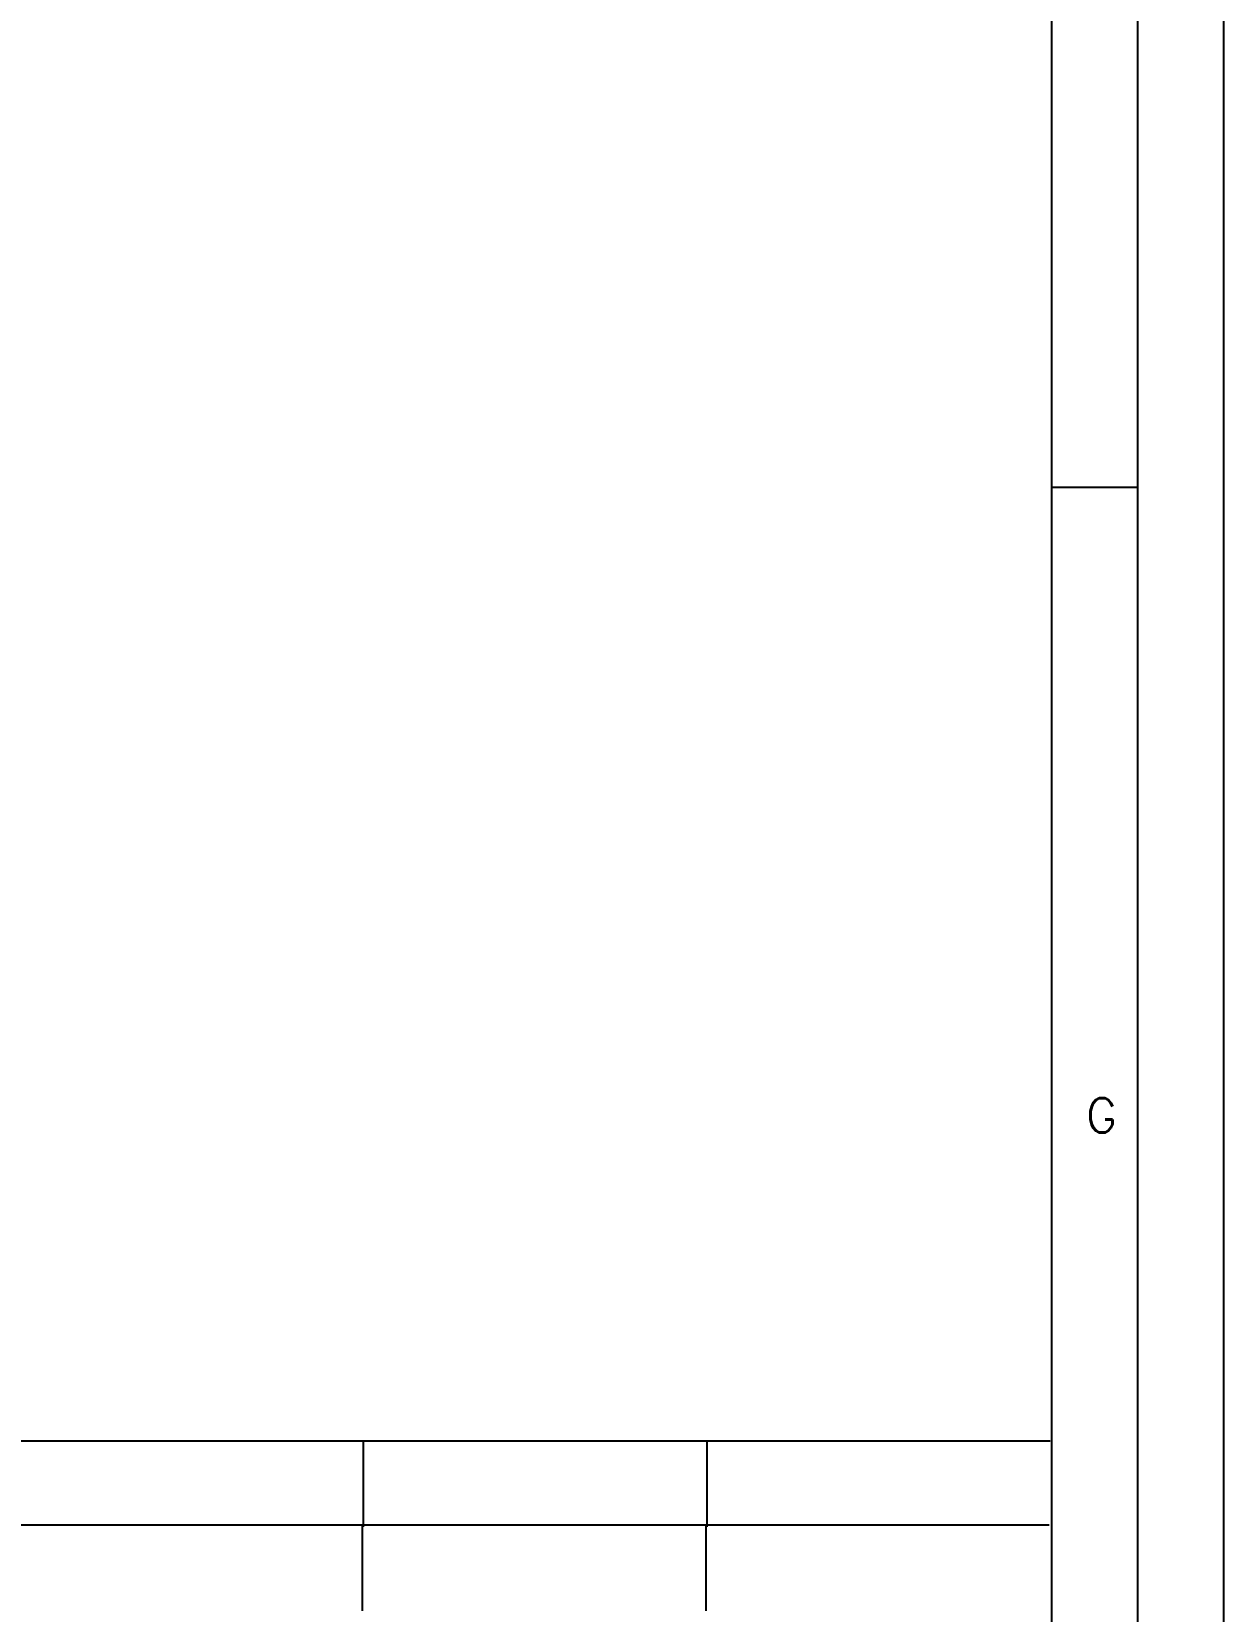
# Model space of a CAD drawing. Header units: millimetres. Extents: x 559 to 3993, y 623 to 920.
# Drawn here: x 1447.83 to 1482.47, y 666.86 to 712.79 of the extents above; entities that cross this region are included whole.
import ezdxf

# ---------------------------------------------------------------- set-up
doc = ezdxf.new("R2010")
doc.units = ezdxf.units.MM
doc.layers.add('CAJETIN', color=1, linetype='Continuous')
doc.layers.add('FORMATO', color=7, linetype='Continuous')
doc.styles.add('PY', font='ROMANS.shx')

# ---------------------------------------------------------------- blocks, each defined once
blk = doc.blocks.new('MARCO-A1')
at = {"layer": 'FORMATO', "color": 5}
blk.add_line((831, 153.5), (836, 153.5), dxfattribs=at)
at = {"layer": 'FORMATO', "color": 1}
blk.add_lwpolyline([(0, 594), (841, 594), (841, 0), (0, 0)], close=True, dxfattribs=at)
at = {"layer": 'FORMATO', "color": 5}
blk.add_lwpolyline([(5, 589), (836, 589), (836, 5), (5, 5)], close=True, dxfattribs=at)
at = {"layer": 'FORMATO', "color": 8, "linetype": 'Continuous'}
blk.add_lwpolyline([(10, 584), (831, 584), (831, 10), (10, 10)], close=True, dxfattribs=at)
at = {"layer": 'FORMATO', "color": 1, "style": 'PY'}
blk.add_text('G', height=2, dxfattribs=at).set_placement((833, 115.917))

msp = doc.modelspace()

# ---------------------------------------------------------------- linework, layer by layer
at = {"layer": 'CAJETIN', "color": 5}
for p, q in [((1387.546, 671.813), (1477.44, 671.813)), ((1457.463, 671.813), (1457.463, 669.316)), ((1467.452, 671.813), (1467.452, 669.316)), ((1387.515, 669.371), (1477.409, 669.371)), ((1457.432, 669.371), (1457.432, 666.874)), ((1467.421, 669.371), (1467.421, 666.874))]:
    msp.add_line(p, q, dxfattribs=at)

# ---------------------------------------------------------------- block references
at = {"xscale": 0.499409123998651, "yscale": 0.499409123998651, "zscale": 0.499409123998651}
msp.add_blockref('MARCO-A1', (1062.468, 622.89), dxfattribs=at)

doc.saveas('drawing.dxf')
